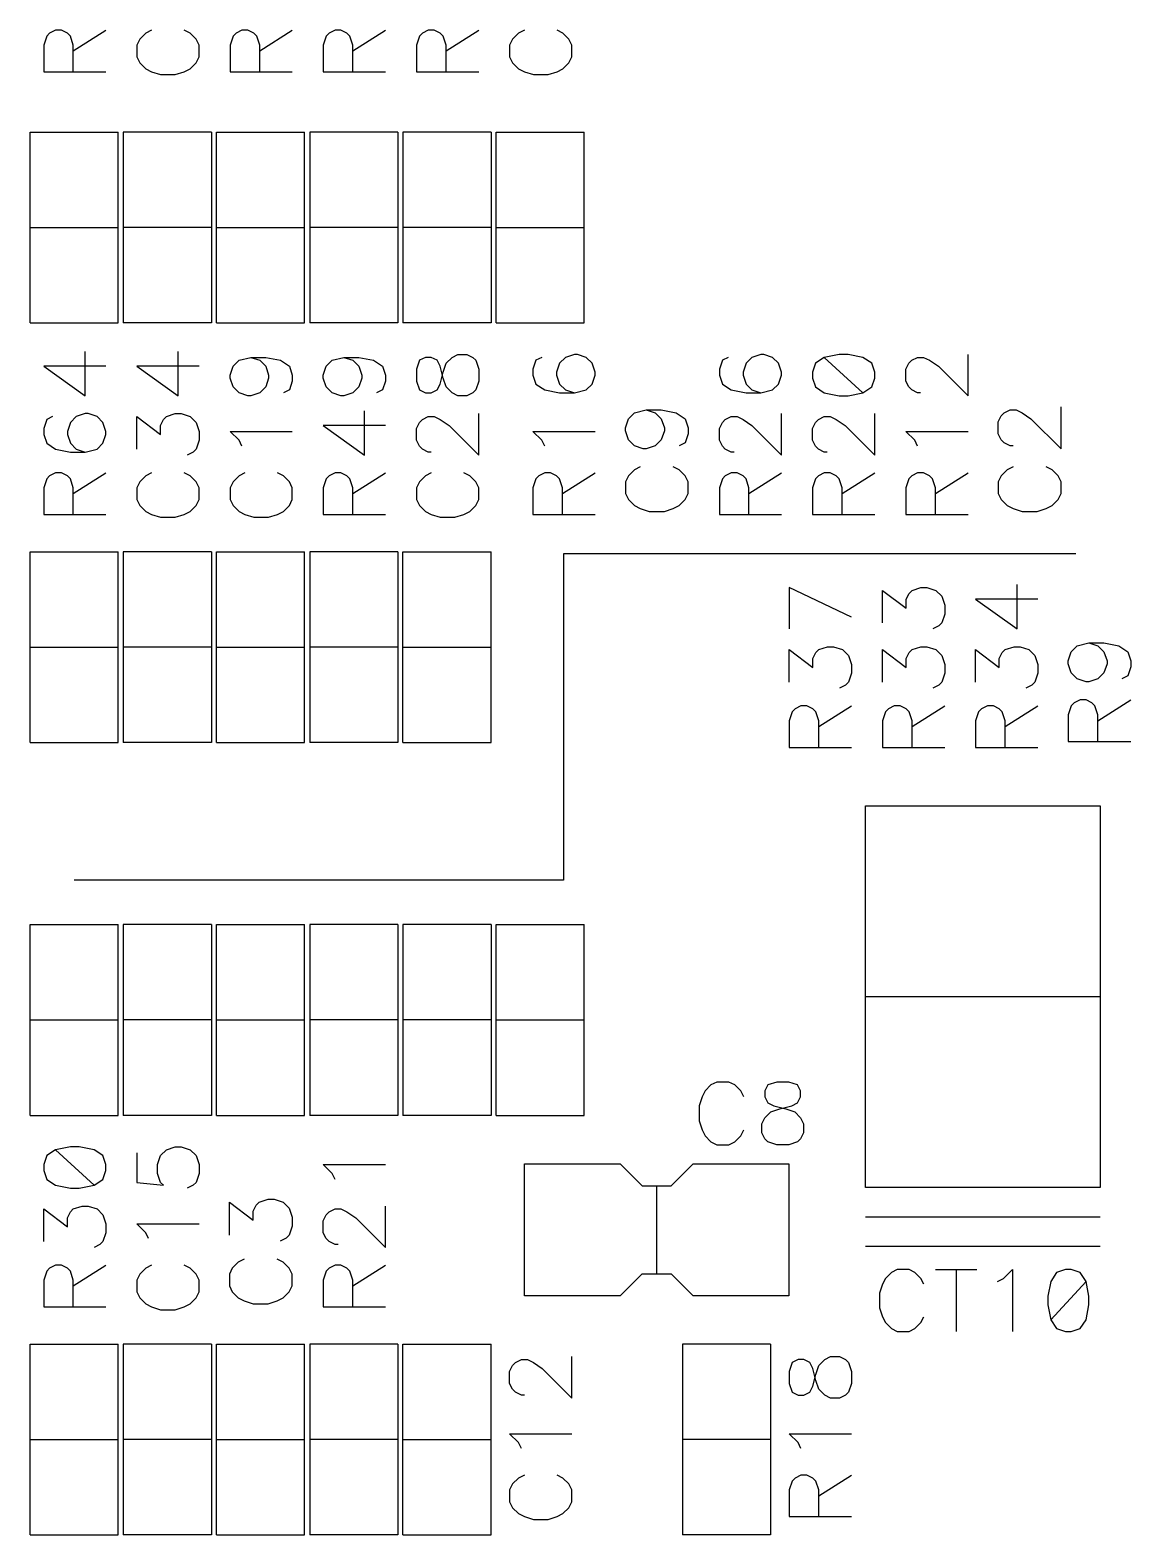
# Model space of a CAD drawing. Extents: x 295 to 953, y 10 to 290.
# Drawn here: x 561.27 to 595.77, y 83.77 to 130.92 of the extents above; entities that cross this region are included whole.
import ezdxf

# ---------------------------------------------------------------- set-up
doc = ezdxf.new("R2010")
doc.units = 0
doc.header["$LTSCALE"] = 5
doc.header["$MEASUREMENT"] = 0
doc.layers.add('DV-PEI-A6_BSK', color=2, linetype='CONTINUOUS')

msp = doc.modelspace()

# ---------------------------------------------------------------- linework, layer by layer
at = {"layer": 'DV-PEI-A6_BSK', "color": 7}
for p, q in [((561.792, 130.736), (561.698, 130.455)), ((561.885, 130.829), (561.792, 130.736)), ((562.066, 130.923), (561.885, 130.829)), ((562.253, 130.923), (562.066, 130.923)), ((562.44, 130.829), (562.253, 130.923)), ((562.534, 130.736), (562.44, 130.829)), ((562.627, 130.455), (562.534, 130.736)), ((562.627, 130.274), (563.649, 130.923)), ((564.713, 130.642), (564.619, 130.455)), ((564.9, 130.829), (564.713, 130.642)), ((565.081, 130.923), (564.9, 130.829)), ((566.29, 130.829), (566.103, 130.923)), ((566.477, 130.642), (566.29, 130.829)), ((566.57, 130.455), (566.477, 130.642)), ((567.634, 130.736), (567.54, 130.455)), ((567.727, 130.829), (567.634, 130.736)), ((567.908, 130.923), (567.727, 130.829)), ((568.095, 130.923), (567.908, 130.923)), ((568.282, 130.829), (568.095, 130.923)), ((568.376, 130.736), (568.282, 130.829)), ((568.469, 130.455), (568.376, 130.736)), ((568.469, 130.274), (569.491, 130.923)), ((570.555, 130.736), (570.461, 130.455)), ((570.648, 130.829), (570.555, 130.736)), ((570.829, 130.923), (570.648, 130.829)), ((571.016, 130.923), (570.829, 130.923)), ((571.203, 130.829), (571.016, 130.923)), ((571.297, 130.736), (571.203, 130.829)), ((571.39, 130.455), (571.297, 130.736)), ((571.39, 130.274), (572.412, 130.923)), ((573.476, 130.736), (573.382, 130.455)), ((573.569, 130.829), (573.476, 130.736)), ((573.75, 130.923), (573.569, 130.829)), ((573.937, 130.923), (573.75, 130.923)), ((574.124, 130.829), (573.937, 130.923)), ((574.218, 130.736), (574.124, 130.829)), ((574.311, 130.455), (574.218, 130.736)), ((574.311, 130.274), (575.333, 130.923)), ((576.397, 130.642), (576.303, 130.455)), ((576.584, 130.829), (576.397, 130.642)), ((576.765, 130.923), (576.584, 130.829)), ((577.974, 130.829), (577.787, 130.923)), ((578.161, 130.642), (577.974, 130.829)), ((578.254, 130.455), (578.161, 130.642)), ((561.698, 130.455), (561.698, 129.62)), ((562.627, 129.62), (562.627, 130.455)), ((564.619, 130.455), (564.619, 130.087)), ((566.57, 130.087), (566.57, 130.455)), ((567.54, 130.455), (567.54, 129.62)), ((568.469, 129.62), (568.469, 130.455)), ((570.461, 130.455), (570.461, 129.62)), ((571.39, 129.62), (571.39, 130.455)), ((573.382, 130.455), (573.382, 129.62)), ((574.311, 129.62), (574.311, 130.455)), ((576.303, 130.455), (576.303, 130.087)), ((578.254, 130.087), (578.254, 130.455)), ((564.619, 130.087), (564.713, 129.9)), ((564.713, 129.9), (564.9, 129.713)), ((564.9, 129.713), (565.081, 129.62)), ((566.103, 129.62), (566.29, 129.713)), ((566.29, 129.713), (566.477, 129.9)), ((566.477, 129.9), (566.57, 130.087)), ((576.303, 130.087), (576.397, 129.9)), ((576.397, 129.9), (576.584, 129.713)), ((576.584, 129.713), (576.765, 129.62)), ((577.787, 129.62), (577.974, 129.713)), ((577.974, 129.713), (578.161, 129.9)), ((578.161, 129.9), (578.254, 130.087)), ((561.698, 129.62), (563.649, 129.62)), ((565.081, 129.62), (565.361, 129.532)), ((565.361, 129.532), (565.823, 129.532)), ((565.823, 129.532), (566.103, 129.62)), ((567.54, 129.62), (569.491, 129.62)), ((570.461, 129.62), (572.412, 129.62)), ((573.382, 129.62), (575.333, 129.62)), ((576.765, 129.62), (577.045, 129.532)), ((577.045, 129.532), (577.507, 129.532)), ((577.507, 129.532), (577.787, 129.62)), ((561.272, 121.745), (561.272, 127.721)), ((561.272, 127.721), (564.035, 127.721)), ((564.035, 121.745), (564.035, 127.721)), ((564.193, 127.721), (564.193, 121.745)), ((566.956, 127.721), (564.193, 127.721)), ((566.956, 127.721), (566.956, 121.745)), ((567.114, 121.745), (567.114, 127.721)), ((567.114, 127.721), (569.877, 127.721)), ((569.877, 121.745), (569.877, 127.721)), ((570.035, 127.721), (570.035, 121.745)), ((572.798, 127.721), (570.035, 127.721)), ((572.798, 127.721), (572.798, 121.745)), ((572.956, 127.721), (572.956, 121.745)), ((575.719, 127.721), (572.956, 127.721)), ((575.719, 127.721), (575.719, 121.745)), ((575.877, 121.745), (575.877, 127.721)), ((575.877, 127.721), (578.64, 127.721)), ((578.64, 121.745), (578.64, 127.721)), ((561.272, 124.736), (564.035, 124.736)), ((566.956, 124.736), (564.193, 124.736)), ((567.114, 124.736), (569.877, 124.736)), ((572.798, 124.736), (570.035, 124.736)), ((575.719, 124.736), (572.956, 124.736)), ((575.877, 124.736), (578.64, 124.736)), ((561.272, 121.745), (564.035, 121.745)), ((566.956, 121.745), (564.193, 121.745)), ((567.114, 121.745), (569.877, 121.745)), ((572.798, 121.745), (570.035, 121.745)), ((575.719, 121.745), (572.956, 121.745)), ((575.877, 121.745), (578.64, 121.745)), ((562.995, 119.461), (562.995, 120.851)), ((565.916, 119.461), (565.916, 120.851)), ((574.498, 120.664), (574.679, 120.758)), ((574.679, 120.758), (574.96, 120.758)), ((574.96, 120.758), (575.146, 120.664)), ((578.33, 120.758), (578.056, 120.664)), ((578.424, 120.758), (578.33, 120.758)), ((578.704, 120.664), (578.424, 120.758)), ((584.172, 120.758), (583.898, 120.664)), ((584.266, 120.758), (584.172, 120.758)), ((584.546, 120.664), (584.266, 120.758)), ((586.632, 120.758), (586.164, 120.664)), ((586.912, 120.758), (586.632, 120.758)), ((587.374, 120.664), (586.912, 120.758)), ((590.669, 119.461), (590.669, 120.758)), ((563.649, 120.39), (561.698, 120.39)), ((561.698, 120.39), (562.995, 119.461)), ((566.57, 120.39), (564.619, 120.39)), ((564.619, 120.39), (565.916, 119.461)), ((567.54, 120.109), (567.634, 120.39)), ((567.634, 120.39), (567.821, 120.576)), ((567.821, 120.576), (568.189, 120.664)), ((568.189, 120.664), (568.469, 120.576)), ((568.189, 120.664), (568.656, 120.664)), ((568.469, 120.576), (568.656, 120.39)), ((568.656, 120.664), (569.118, 120.576)), ((568.656, 120.39), (568.744, 120.109)), ((569.118, 120.576), (569.398, 120.39)), ((569.398, 120.39), (569.491, 120.109)), ((570.461, 120.109), (570.555, 120.39)), ((570.555, 120.39), (570.742, 120.576)), ((570.742, 120.576), (571.11, 120.664)), ((571.11, 120.664), (571.39, 120.576)), ((571.11, 120.664), (571.577, 120.664)), ((571.39, 120.576), (571.577, 120.39)), ((571.577, 120.664), (572.039, 120.576)), ((571.577, 120.39), (571.665, 120.109)), ((572.039, 120.576), (572.319, 120.39)), ((572.319, 120.39), (572.412, 120.109)), ((573.476, 120.576), (573.382, 120.296)), ((573.382, 120.296), (573.382, 119.922)), ((573.663, 120.664), (573.476, 120.576)), ((573.844, 120.664), (573.663, 120.664)), ((574.031, 120.576), (573.844, 120.664)), ((574.124, 120.39), (574.031, 120.576)), ((574.218, 120.016), (574.124, 120.39)), ((574.218, 120.203), (574.311, 120.483)), ((574.311, 120.483), (574.498, 120.664)), ((575.146, 120.664), (575.24, 120.576)), ((575.24, 120.576), (575.333, 120.296)), ((575.333, 120.296), (575.333, 119.922)), ((577.127, 120.576), (577.033, 120.296)), ((577.033, 120.296), (577.033, 120.109)), ((577.314, 120.664), (577.127, 120.576)), ((577.869, 120.483), (577.775, 120.203)), ((578.056, 120.664), (577.869, 120.483)), ((578.891, 120.483), (578.704, 120.664)), ((578.985, 120.203), (578.891, 120.483)), ((582.969, 120.576), (582.875, 120.296)), ((582.875, 120.296), (582.875, 120.109)), ((583.156, 120.664), (582.969, 120.576)), ((583.711, 120.483), (583.617, 120.203)), ((583.898, 120.664), (583.711, 120.483)), ((584.733, 120.483), (584.546, 120.664)), ((584.827, 120.203), (584.733, 120.483)), ((585.89, 120.483), (585.796, 120.203)), ((586.164, 120.664), (585.89, 120.483)), ((586.164, 120.664), (587.374, 119.554)), ((587.654, 120.483), (587.374, 120.664)), ((587.748, 120.203), (587.654, 120.483)), ((588.717, 120.296), (588.811, 120.483)), ((588.717, 119.922), (588.717, 120.296)), ((588.811, 120.483), (588.904, 120.576)), ((588.904, 120.576), (589.085, 120.664)), ((589.085, 120.664), (589.272, 120.664)), ((589.272, 120.664), (589.459, 120.576)), ((589.459, 120.576), (589.74, 120.39)), ((589.74, 120.39), (590.669, 119.461)), ((567.54, 120.016), (567.54, 120.109)), ((567.634, 119.741), (567.54, 120.016)), ((568.744, 120.016), (568.656, 119.741)), ((568.744, 120.109), (568.744, 120.016)), ((569.491, 119.922), (569.398, 119.648)), ((569.491, 120.109), (569.491, 119.922)), ((570.461, 120.016), (570.461, 120.109)), ((570.555, 119.741), (570.461, 120.016)), ((571.665, 120.016), (571.577, 119.741)), ((571.665, 120.109), (571.665, 120.016)), ((572.412, 119.922), (572.319, 119.648)), ((572.412, 120.109), (572.412, 119.922)), ((573.382, 119.922), (573.476, 119.648)), ((574.031, 119.648), (574.124, 119.829)), ((574.124, 119.829), (574.218, 120.203)), ((574.311, 119.741), (574.218, 120.016)), ((575.333, 119.922), (575.24, 119.648)), ((577.033, 120.109), (577.127, 119.829)), ((577.127, 119.829), (577.401, 119.648)), ((577.775, 120.203), (577.775, 120.109)), ((577.775, 120.109), (577.869, 119.829)), ((577.869, 119.829), (578.056, 119.648)), ((578.704, 119.648), (578.891, 119.829)), ((578.891, 119.829), (578.985, 120.109)), ((578.985, 120.109), (578.985, 120.203)), ((582.875, 120.109), (582.969, 119.829)), ((582.969, 119.829), (583.243, 119.648)), ((583.617, 120.203), (583.617, 120.109)), ((583.617, 120.109), (583.711, 119.829)), ((583.711, 119.829), (583.898, 119.648)), ((584.546, 119.648), (584.733, 119.829)), ((584.733, 119.829), (584.827, 120.109)), ((584.827, 120.109), (584.827, 120.203)), ((585.796, 120.203), (585.796, 120.016)), ((585.796, 120.016), (585.89, 119.741)), ((587.654, 119.741), (587.748, 120.016)), ((587.748, 120.016), (587.748, 120.203)), ((588.811, 119.741), (588.717, 119.922)), ((567.821, 119.554), (567.634, 119.741)), ((568.095, 119.461), (567.821, 119.554)), ((568.189, 119.461), (568.095, 119.461)), ((568.469, 119.554), (568.189, 119.461)), ((568.656, 119.741), (568.469, 119.554)), ((569.398, 119.648), (569.211, 119.554)), ((570.742, 119.554), (570.555, 119.741)), ((571.016, 119.461), (570.742, 119.554)), ((571.11, 119.461), (571.016, 119.461)), ((571.39, 119.554), (571.11, 119.461)), ((571.577, 119.741), (571.39, 119.554)), ((572.319, 119.648), (572.132, 119.554)), ((573.476, 119.648), (573.663, 119.554)), ((573.663, 119.554), (573.844, 119.554)), ((573.844, 119.554), (574.031, 119.648)), ((574.498, 119.554), (574.311, 119.741)), ((574.679, 119.461), (574.498, 119.554)), ((574.96, 119.461), (574.679, 119.461)), ((575.146, 119.554), (574.96, 119.461)), ((575.24, 119.648), (575.146, 119.554)), ((577.401, 119.648), (577.869, 119.554)), ((577.869, 119.554), (578.33, 119.554)), ((578.056, 119.648), (578.33, 119.554)), ((578.33, 119.554), (578.704, 119.648)), ((583.243, 119.648), (583.711, 119.554)), ((583.711, 119.554), (584.172, 119.554)), ((583.898, 119.648), (584.172, 119.554)), ((584.172, 119.554), (584.546, 119.648)), ((585.89, 119.741), (586.164, 119.554)), ((586.164, 119.554), (586.632, 119.461)), ((586.632, 119.461), (586.912, 119.461)), ((586.912, 119.461), (587.374, 119.554)), ((587.374, 119.554), (587.654, 119.741)), ((588.904, 119.648), (588.811, 119.741)), ((589.085, 119.554), (588.904, 119.648)), ((589.179, 119.554), (589.085, 119.554)), ((562.995, 118.906), (562.721, 118.812)), ((563.089, 118.906), (562.995, 118.906)), ((563.369, 118.812), (563.089, 118.906)), ((565.548, 118.812), (565.823, 118.906)), ((565.823, 118.906), (566.01, 118.906)), ((566.01, 118.906), (566.29, 118.812)), ((571.758, 117.603), (571.758, 118.993)), ((575.333, 117.603), (575.333, 118.906)), ((580.025, 118.742), (580.211, 118.929)), ((580.211, 118.929), (580.585, 119.023)), ((580.585, 119.023), (580.866, 118.929)), ((580.585, 119.023), (581.053, 119.023)), ((580.866, 118.929), (581.053, 118.742)), ((581.053, 119.023), (581.526, 118.929)), ((581.526, 118.929), (581.806, 118.742)), ((584.827, 117.603), (584.827, 118.906)), ((587.748, 117.603), (587.748, 118.906)), ((591.615, 118.649), (591.709, 118.836)), ((591.709, 118.836), (591.802, 118.929)), ((591.802, 118.929), (591.989, 119.023)), ((591.989, 119.023), (592.176, 119.023)), ((592.176, 119.023), (592.363, 118.929)), ((592.363, 118.929), (592.643, 118.742)), ((593.584, 117.807), (593.584, 119.116)), ((561.792, 118.719), (561.698, 118.438)), ((561.698, 118.438), (561.698, 118.251)), ((561.979, 118.812), (561.792, 118.719)), ((562.534, 118.625), (562.44, 118.345)), ((562.721, 118.812), (562.534, 118.625)), ((563.556, 118.625), (563.369, 118.812)), ((563.649, 118.345), (563.556, 118.625)), ((564.619, 117.79), (564.619, 118.812)), ((564.619, 118.812), (565.361, 118.251)), ((565.361, 118.532), (565.455, 118.719)), ((565.361, 118.251), (565.361, 118.532)), ((565.455, 118.719), (565.548, 118.812)), ((566.29, 118.812), (566.477, 118.625)), ((566.477, 118.625), (566.57, 118.345)), ((572.412, 118.532), (570.461, 118.532)), ((570.461, 118.532), (571.758, 117.603)), ((573.382, 118.438), (573.476, 118.625)), ((573.382, 118.07), (573.382, 118.438)), ((573.476, 118.625), (573.569, 118.719)), ((573.569, 118.719), (573.75, 118.812)), ((573.75, 118.812), (573.937, 118.812)), ((573.937, 118.812), (574.124, 118.719)), ((574.124, 118.719), (574.405, 118.532)), ((574.405, 118.532), (575.333, 117.603)), ((579.931, 118.462), (580.025, 118.742)), ((579.931, 118.368), (579.931, 118.462)), ((580.025, 118.088), (579.931, 118.368)), ((581.053, 118.742), (581.152, 118.462)), ((581.152, 118.368), (581.053, 118.088)), ((581.152, 118.462), (581.152, 118.368)), ((581.806, 118.742), (581.9, 118.462)), ((581.9, 118.462), (581.9, 118.275)), ((582.875, 118.438), (582.969, 118.625)), ((582.875, 118.07), (582.875, 118.438)), ((582.969, 118.625), (583.062, 118.719)), ((583.062, 118.719), (583.243, 118.812)), ((583.243, 118.812), (583.43, 118.812)), ((583.43, 118.812), (583.617, 118.719)), ((583.617, 118.719), (583.898, 118.532)), ((583.898, 118.532), (584.827, 117.603)), ((585.796, 118.438), (585.89, 118.625)), ((585.796, 118.07), (585.796, 118.438)), ((585.89, 118.625), (585.983, 118.719)), ((585.983, 118.719), (586.164, 118.812)), ((586.164, 118.812), (586.351, 118.812)), ((586.351, 118.812), (586.538, 118.719)), ((586.538, 118.719), (586.819, 118.532)), ((586.819, 118.532), (587.748, 117.603)), ((591.615, 118.275), (591.615, 118.649)), ((592.643, 118.742), (593.584, 117.807)), ((561.698, 118.251), (561.792, 117.977)), ((561.792, 117.977), (562.066, 117.79)), ((562.44, 118.345), (562.44, 118.251)), ((562.44, 118.251), (562.534, 117.977)), ((562.534, 117.977), (562.721, 117.79)), ((563.369, 117.79), (563.556, 117.977)), ((563.556, 117.977), (563.649, 118.251)), ((563.649, 118.251), (563.649, 118.345)), ((566.57, 118.07), (566.477, 117.79)), ((566.57, 118.345), (566.57, 118.07)), ((567.821, 118.07), (567.54, 118.345)), ((567.54, 118.345), (569.491, 118.345)), ((567.908, 117.883), (567.821, 118.07)), ((573.476, 117.883), (573.382, 118.07)), ((573.569, 117.79), (573.476, 117.883)), ((577.314, 118.07), (577.033, 118.345)), ((577.033, 118.345), (578.985, 118.345)), ((577.401, 117.883), (577.314, 118.07)), ((580.211, 117.901), (580.025, 118.088)), ((580.492, 117.807), (580.211, 117.901)), ((580.866, 117.901), (580.585, 117.807)), ((581.053, 118.088), (580.866, 117.901)), ((581.806, 117.994), (581.619, 117.901)), ((581.9, 118.275), (581.806, 117.994)), ((582.969, 117.883), (582.875, 118.07)), ((583.062, 117.79), (582.969, 117.883)), ((585.89, 117.883), (585.796, 118.07)), ((585.983, 117.79), (585.89, 117.883)), ((588.998, 118.07), (588.717, 118.345)), ((588.717, 118.345), (590.669, 118.345)), ((589.085, 117.883), (588.998, 118.07)), ((591.709, 118.088), (591.615, 118.275)), ((591.802, 117.994), (591.709, 118.088)), ((591.989, 117.901), (591.802, 117.994)), ((592.082, 117.901), (591.989, 117.901)), ((562.066, 117.79), (562.534, 117.696)), ((562.534, 117.696), (562.995, 117.696)), ((562.721, 117.79), (562.995, 117.696)), ((562.995, 117.696), (563.369, 117.79)), ((566.383, 117.696), (566.197, 117.603)), ((566.477, 117.79), (566.383, 117.696)), ((573.75, 117.696), (573.569, 117.79)), ((573.844, 117.696), (573.75, 117.696)), ((580.585, 117.807), (580.492, 117.807)), ((583.243, 117.696), (583.062, 117.79)), ((583.337, 117.696), (583.243, 117.696)), ((586.164, 117.696), (585.983, 117.79)), ((586.258, 117.696), (586.164, 117.696)), ((561.885, 116.954), (561.792, 116.861)), ((562.066, 117.048), (561.885, 116.954)), ((562.253, 117.048), (562.066, 117.048)), ((562.44, 116.954), (562.253, 117.048)), ((562.534, 116.861), (562.44, 116.954)), ((562.627, 116.399), (563.649, 117.048)), ((564.9, 116.954), (564.713, 116.768)), ((565.081, 117.048), (564.9, 116.954)), ((566.29, 116.954), (566.103, 117.048)), ((566.477, 116.768), (566.29, 116.954)), ((567.821, 116.954), (567.634, 116.768)), ((568.002, 117.048), (567.821, 116.954)), ((569.211, 116.954), (569.024, 117.048)), ((569.398, 116.768), (569.211, 116.954)), ((570.648, 116.954), (570.555, 116.861)), ((570.829, 117.048), (570.648, 116.954)), ((571.016, 117.048), (570.829, 117.048)), ((571.203, 116.954), (571.016, 117.048)), ((571.297, 116.861), (571.203, 116.954)), ((571.39, 116.399), (572.412, 117.048)), ((573.663, 116.954), (573.476, 116.768)), ((573.844, 117.048), (573.663, 116.954)), ((575.053, 116.954), (574.866, 117.048)), ((575.24, 116.768), (575.053, 116.954)), ((577.22, 116.954), (577.127, 116.861)), ((577.401, 117.048), (577.22, 116.954)), ((577.588, 117.048), (577.401, 117.048)), ((577.775, 116.954), (577.588, 117.048)), ((577.869, 116.861), (577.775, 116.954)), ((577.962, 116.399), (578.985, 117.048)), ((580.025, 116.96), (579.931, 116.773)), ((580.211, 117.147), (580.025, 116.96)), ((580.398, 117.241), (580.211, 117.147)), ((581.619, 117.147), (581.432, 117.241)), ((581.806, 116.96), (581.619, 117.147)), ((581.9, 116.773), (581.806, 116.96)), ((583.062, 116.954), (582.969, 116.861)), ((583.243, 117.048), (583.062, 116.954)), ((583.43, 117.048), (583.243, 117.048)), ((583.617, 116.954), (583.43, 117.048)), ((583.711, 116.861), (583.617, 116.954)), ((583.804, 116.399), (584.827, 117.048)), ((585.983, 116.954), (585.89, 116.861)), ((586.164, 117.048), (585.983, 116.954)), ((586.351, 117.048), (586.164, 117.048)), ((586.538, 116.954), (586.351, 117.048)), ((586.632, 116.861), (586.538, 116.954)), ((586.725, 116.399), (587.748, 117.048)), ((588.904, 116.954), (588.811, 116.861)), ((589.085, 117.048), (588.904, 116.954)), ((589.272, 117.048), (589.085, 117.048)), ((589.459, 116.954), (589.272, 117.048)), ((589.553, 116.861), (589.459, 116.954)), ((589.646, 116.399), (590.669, 117.048)), ((591.709, 116.96), (591.615, 116.773)), ((591.895, 117.147), (591.709, 116.96)), ((592.082, 117.241), (591.895, 117.147)), ((593.303, 117.147), (593.116, 117.241)), ((593.49, 116.96), (593.303, 117.147)), ((593.584, 116.773), (593.49, 116.96)), ((561.792, 116.861), (561.698, 116.581)), ((561.698, 116.581), (561.698, 115.745)), ((562.627, 116.581), (562.534, 116.861)), ((562.627, 115.745), (562.627, 116.581)), ((564.713, 116.768), (564.619, 116.581)), ((564.619, 116.581), (564.619, 116.213)), ((566.57, 116.581), (566.477, 116.768)), ((566.57, 116.213), (566.57, 116.581)), ((567.634, 116.768), (567.54, 116.581)), ((567.54, 116.581), (567.54, 116.213)), ((569.491, 116.581), (569.398, 116.768)), ((569.491, 116.213), (569.491, 116.581)), ((570.555, 116.861), (570.461, 116.581)), ((570.461, 116.581), (570.461, 115.745)), ((571.39, 116.581), (571.297, 116.861)), ((571.39, 115.745), (571.39, 116.581)), ((573.476, 116.768), (573.382, 116.581)), ((573.382, 116.581), (573.382, 116.213)), ((575.333, 116.581), (575.24, 116.768)), ((575.333, 116.213), (575.333, 116.581)), ((577.127, 116.861), (577.033, 116.581)), ((577.033, 116.581), (577.033, 115.745)), ((577.962, 116.581), (577.869, 116.861)), ((577.962, 115.745), (577.962, 116.581)), ((579.931, 116.773), (579.931, 116.399)), ((581.9, 116.399), (581.9, 116.773)), ((582.969, 116.861), (582.875, 116.581)), ((582.875, 116.581), (582.875, 115.745)), ((583.804, 116.581), (583.711, 116.861)), ((583.804, 115.745), (583.804, 116.581)), ((585.89, 116.861), (585.796, 116.581)), ((585.796, 116.581), (585.796, 115.745)), ((586.725, 116.581), (586.632, 116.861)), ((586.725, 115.745), (586.725, 116.581)), ((588.811, 116.861), (588.717, 116.581)), ((588.717, 116.581), (588.717, 115.745)), ((589.646, 116.581), (589.553, 116.861)), ((589.646, 115.745), (589.646, 116.581)), ((591.615, 116.773), (591.615, 116.399)), ((593.584, 116.399), (593.584, 116.773)), ((564.619, 116.213), (564.713, 116.026)), ((564.713, 116.026), (564.9, 115.839)), ((566.29, 115.839), (566.477, 116.026)), ((566.477, 116.026), (566.57, 116.213)), ((567.54, 116.213), (567.634, 116.026)), ((567.634, 116.026), (567.821, 115.839)), ((569.211, 115.839), (569.398, 116.026)), ((569.398, 116.026), (569.491, 116.213)), ((573.382, 116.213), (573.476, 116.026)), ((573.476, 116.026), (573.663, 115.839)), ((575.053, 115.839), (575.24, 116.026)), ((575.24, 116.026), (575.333, 116.213)), ((579.931, 116.399), (580.025, 116.213)), ((580.025, 116.213), (580.211, 116.026)), ((580.211, 116.026), (580.398, 115.932)), ((581.432, 115.932), (581.619, 116.026)), ((581.619, 116.026), (581.806, 116.213)), ((581.806, 116.213), (581.9, 116.399)), ((591.615, 116.399), (591.709, 116.213)), ((591.709, 116.213), (591.895, 116.026)), ((591.895, 116.026), (592.082, 115.932)), ((593.116, 115.932), (593.303, 116.026)), ((593.303, 116.026), (593.49, 116.213)), ((593.49, 116.213), (593.584, 116.399)), ((561.698, 115.745), (563.649, 115.745)), ((564.9, 115.839), (565.081, 115.745)), ((565.081, 115.745), (565.361, 115.658)), ((565.361, 115.658), (565.823, 115.658)), ((565.823, 115.658), (566.103, 115.745)), ((566.103, 115.745), (566.29, 115.839)), ((567.821, 115.839), (568.002, 115.745)), ((568.002, 115.745), (568.282, 115.658)), ((568.282, 115.658), (568.744, 115.658)), ((568.744, 115.658), (569.024, 115.745)), ((569.024, 115.745), (569.211, 115.839)), ((570.461, 115.745), (572.412, 115.745)), ((573.663, 115.839), (573.844, 115.745)), ((573.844, 115.745), (574.124, 115.658)), ((574.124, 115.658), (574.586, 115.658)), ((574.586, 115.658), (574.866, 115.745)), ((574.866, 115.745), (575.053, 115.839)), ((577.033, 115.745), (578.985, 115.745)), ((580.398, 115.932), (580.679, 115.839)), ((580.679, 115.839), (581.152, 115.839)), ((581.152, 115.839), (581.432, 115.932)), ((582.875, 115.745), (584.827, 115.745)), ((585.796, 115.745), (587.748, 115.745)), ((588.717, 115.745), (590.669, 115.745)), ((592.082, 115.932), (592.363, 115.839)), ((592.363, 115.839), (592.836, 115.839)), ((592.836, 115.839), (593.116, 115.932)), ((561.272, 108.6), (561.272, 114.577)), ((561.272, 114.577), (564.035, 114.577)), ((564.035, 108.6), (564.035, 114.577)), ((564.193, 114.577), (564.193, 108.6)), ((566.956, 114.577), (564.193, 114.577)), ((566.956, 114.577), (566.956, 108.6)), ((567.114, 108.6), (567.114, 114.577)), ((567.114, 114.577), (569.877, 114.577)), ((569.877, 108.6), (569.877, 114.577)), ((570.035, 114.577), (570.035, 108.6)), ((572.798, 114.577), (570.035, 114.577)), ((572.798, 114.577), (572.798, 108.6)), ((572.956, 108.6), (572.956, 114.577)), ((572.956, 114.577), (575.719, 114.577)), ((575.719, 108.6), (575.719, 114.577)), ((594.051, 114.512), (577.986, 114.512)), ((577.986, 114.512), (577.986, 104.289)), ((587.017, 112.526), (585.066, 113.455)), ((585.066, 113.455), (585.066, 112.158)), ((587.987, 112.345), (587.987, 113.362)), ((587.987, 113.362), (588.729, 112.807)), ((588.729, 113.087), (588.823, 113.274)), ((588.823, 113.274), (588.916, 113.362)), ((588.916, 113.362), (589.191, 113.455)), ((589.191, 113.455), (589.378, 113.455)), ((589.378, 113.455), (589.658, 113.362)), ((589.658, 113.362), (589.845, 113.181)), ((589.845, 113.181), (589.938, 112.9)), ((592.205, 112.158), (592.205, 113.549)), ((588.729, 112.807), (588.729, 113.087)), ((589.938, 112.9), (589.938, 112.62)), ((592.859, 113.087), (590.908, 113.087)), ((590.908, 113.087), (592.205, 112.158)), ((589.751, 112.252), (589.565, 112.158)), ((589.845, 112.345), (589.751, 112.252)), ((589.938, 112.62), (589.845, 112.345)), ((561.272, 111.591), (564.035, 111.591)), ((566.956, 111.591), (564.193, 111.591)), ((567.114, 111.591), (569.877, 111.591)), ((572.798, 111.591), (570.035, 111.591)), ((572.956, 111.591), (575.719, 111.591)), ((585.066, 110.487), (585.066, 111.51)), ((585.066, 111.51), (585.808, 110.949)), ((585.808, 111.229), (585.902, 111.416)), ((585.902, 111.416), (585.995, 111.51)), ((585.995, 111.51), (586.27, 111.603)), ((586.27, 111.603), (586.457, 111.603)), ((586.457, 111.603), (586.737, 111.51)), ((586.737, 111.51), (586.924, 111.323)), ((586.924, 111.323), (587.017, 111.042)), ((587.987, 110.487), (587.987, 111.51)), ((587.987, 111.51), (588.729, 110.949)), ((588.729, 111.229), (588.823, 111.416)), ((588.823, 111.416), (588.916, 111.51)), ((588.916, 111.51), (589.191, 111.603)), ((589.191, 111.603), (589.378, 111.603)), ((589.378, 111.603), (589.658, 111.51)), ((589.658, 111.51), (589.845, 111.323)), ((589.845, 111.323), (589.938, 111.042)), ((590.908, 110.487), (590.908, 111.51)), ((590.908, 111.51), (591.65, 110.949)), ((591.65, 111.229), (591.744, 111.416)), ((591.744, 111.416), (591.837, 111.51)), ((591.837, 111.51), (592.112, 111.603)), ((592.112, 111.603), (592.299, 111.603)), ((592.299, 111.603), (592.579, 111.51)), ((592.579, 111.51), (592.766, 111.323)), ((592.766, 111.323), (592.859, 111.042)), ((593.806, 111.159), (593.899, 111.44)), ((593.899, 111.44), (594.086, 111.627)), ((594.086, 111.627), (594.46, 111.72)), ((594.46, 111.72), (594.741, 111.627)), ((594.46, 111.72), (594.927, 111.72)), ((594.741, 111.627), (594.927, 111.44)), ((594.927, 111.72), (595.401, 111.627)), ((594.927, 111.44), (595.027, 111.159)), ((595.401, 111.627), (595.681, 111.44)), ((595.681, 111.44), (595.775, 111.159)), ((585.808, 110.949), (585.808, 111.229)), ((587.017, 111.042), (587.017, 110.768)), ((588.729, 110.949), (588.729, 111.229)), ((589.938, 111.042), (589.938, 110.768)), ((591.65, 110.949), (591.65, 111.229)), ((592.859, 111.042), (592.859, 110.768)), ((593.806, 111.066), (593.806, 111.159)), ((593.899, 110.785), (593.806, 111.066)), ((595.027, 111.066), (594.927, 110.785)), ((595.027, 111.159), (595.027, 111.066)), ((595.775, 110.972), (595.681, 110.692)), ((595.775, 111.159), (595.775, 110.972)), ((586.83, 110.394), (586.644, 110.3)), ((586.924, 110.487), (586.83, 110.394)), ((587.017, 110.768), (586.924, 110.487)), ((589.751, 110.394), (589.565, 110.3)), ((589.845, 110.487), (589.751, 110.394)), ((589.938, 110.768), (589.845, 110.487)), ((592.672, 110.394), (592.486, 110.3)), ((592.766, 110.487), (592.672, 110.394)), ((592.859, 110.768), (592.766, 110.487)), ((594.086, 110.598), (593.899, 110.785)), ((594.367, 110.505), (594.086, 110.598)), ((594.46, 110.505), (594.367, 110.505)), ((594.741, 110.598), (594.46, 110.505)), ((594.927, 110.785), (594.741, 110.598)), ((595.681, 110.692), (595.494, 110.598)), ((594.18, 109.938), (593.993, 109.845)), ((594.367, 109.938), (594.18, 109.938)), ((594.554, 109.845), (594.367, 109.938)), ((594.741, 109.284), (595.775, 109.938)), ((585.16, 109.558), (585.066, 109.278)), ((585.253, 109.652), (585.16, 109.558)), ((585.434, 109.745), (585.253, 109.652)), ((585.621, 109.745), (585.434, 109.745)), ((585.808, 109.652), (585.621, 109.745)), ((585.902, 109.558), (585.808, 109.652)), ((585.995, 109.278), (585.902, 109.558)), ((585.995, 109.097), (587.017, 109.745)), ((588.081, 109.558), (587.987, 109.278)), ((588.174, 109.652), (588.081, 109.558)), ((588.355, 109.745), (588.174, 109.652)), ((588.542, 109.745), (588.355, 109.745)), ((588.729, 109.652), (588.542, 109.745)), ((588.823, 109.558), (588.729, 109.652)), ((588.916, 109.278), (588.823, 109.558)), ((588.916, 109.097), (589.938, 109.745)), ((591.002, 109.558), (590.908, 109.278)), ((591.095, 109.652), (591.002, 109.558)), ((591.276, 109.745), (591.095, 109.652)), ((591.463, 109.745), (591.276, 109.745)), ((591.65, 109.652), (591.463, 109.745)), ((591.744, 109.558), (591.65, 109.652)), ((591.837, 109.278), (591.744, 109.558)), ((591.837, 109.097), (592.859, 109.745)), ((593.899, 109.751), (593.806, 109.471)), ((593.806, 109.471), (593.806, 108.63)), ((593.993, 109.845), (593.899, 109.751)), ((594.647, 109.751), (594.554, 109.845)), ((594.741, 109.471), (594.647, 109.751)), ((594.741, 108.63), (594.741, 109.471)), ((585.066, 109.278), (585.066, 108.443)), ((585.995, 108.443), (585.995, 109.278)), ((587.987, 109.278), (587.987, 108.443)), ((588.916, 108.443), (588.916, 109.278)), ((590.908, 109.278), (590.908, 108.443)), ((591.837, 108.443), (591.837, 109.278)), ((561.272, 108.6), (564.035, 108.6)), ((566.956, 108.6), (564.193, 108.6)), ((567.114, 108.6), (569.877, 108.6)), ((572.798, 108.6), (570.035, 108.6)), ((572.956, 108.6), (575.719, 108.6)), ((593.806, 108.63), (595.775, 108.63)), ((585.066, 108.443), (587.017, 108.443)), ((587.987, 108.443), (589.938, 108.443)), ((590.908, 108.443), (592.859, 108.443)), ((587.456, 94.656), (587.456, 106.614)), ((587.456, 106.614), (594.811, 106.614)), ((594.811, 106.614), (594.811, 94.656)), ((577.986, 104.289), (562.65, 104.289)), ((561.272, 96.916), (561.272, 102.893)), ((561.272, 102.893), (564.035, 102.893)), ((564.035, 96.916), (564.035, 102.893)), ((564.193, 102.893), (564.193, 96.916)), ((566.956, 102.893), (564.193, 102.893)), ((566.956, 102.893), (566.956, 96.916)), ((567.114, 96.916), (567.114, 102.893)), ((567.114, 102.893), (569.877, 102.893)), ((569.877, 96.916), (569.877, 102.893)), ((570.035, 102.893), (570.035, 96.916)), ((572.798, 102.893), (570.035, 102.893)), ((572.798, 102.893), (572.798, 96.916)), ((572.956, 102.893), (572.956, 96.916)), ((575.719, 102.893), (572.956, 102.893)), ((575.719, 102.893), (575.719, 96.916)), ((575.877, 96.916), (575.877, 102.893)), ((575.877, 102.893), (578.64, 102.893)), ((578.64, 96.916), (578.64, 102.893)), ((587.456, 100.638), (594.811, 100.638)), ((561.272, 99.907), (564.035, 99.907)), ((566.956, 99.907), (564.193, 99.907)), ((567.114, 99.907), (569.877, 99.907)), ((572.798, 99.907), (570.035, 99.907)), ((575.719, 99.907), (572.956, 99.907)), ((575.877, 99.907), (578.64, 99.907)), ((582.426, 97.682), (582.332, 97.495)), ((582.613, 97.869), (582.426, 97.682)), ((582.799, 97.962), (582.613, 97.869)), ((583.173, 97.962), (582.799, 97.962)), ((583.36, 97.869), (583.173, 97.962)), ((583.547, 97.682), (583.36, 97.869)), ((583.641, 97.495), (583.547, 97.682)), ((584.394, 97.869), (584.301, 97.682)), ((584.301, 97.682), (584.301, 97.495)), ((584.675, 97.962), (584.394, 97.869)), ((585.049, 97.962), (584.675, 97.962)), ((585.329, 97.869), (585.049, 97.962)), ((585.423, 97.682), (585.329, 97.869)), ((585.423, 97.495), (585.423, 97.682)), ((582.332, 97.495), (582.239, 97.214)), ((582.239, 97.214), (582.239, 96.741)), ((584.301, 97.495), (584.394, 97.308)), ((584.394, 97.308), (584.581, 97.214)), ((584.581, 97.214), (584.955, 97.121)), ((584.768, 97.121), (585.142, 97.214)), ((585.142, 97.214), (585.329, 97.308)), ((585.329, 97.308), (585.423, 97.495)), ((561.272, 96.916), (564.035, 96.916)), ((566.956, 96.916), (564.193, 96.916)), ((567.114, 96.916), (569.877, 96.916)), ((572.798, 96.916), (570.035, 96.916)), ((575.719, 96.916), (572.956, 96.916)), ((575.877, 96.916), (578.64, 96.916)), ((582.239, 96.741), (582.332, 96.461)), ((584.207, 96.648), (584.301, 96.84)), ((584.301, 96.84), (584.488, 97.027)), ((584.488, 97.027), (584.768, 97.121)), ((584.955, 97.121), (585.236, 97.027)), ((585.236, 97.027), (585.423, 96.84)), ((585.423, 96.84), (585.516, 96.648)), ((582.332, 96.461), (582.426, 96.274)), ((582.426, 96.274), (582.613, 96.087)), ((583.36, 96.087), (583.547, 96.274)), ((583.547, 96.274), (583.641, 96.461)), ((584.207, 96.367), (584.207, 96.648)), ((584.301, 96.18), (584.207, 96.367)), ((585.516, 96.367), (585.423, 96.18)), ((585.516, 96.648), (585.516, 96.367)), ((562.066, 95.836), (561.792, 95.655)), ((562.534, 95.929), (562.066, 95.836)), ((562.066, 95.836), (563.276, 94.726)), ((562.814, 95.929), (562.534, 95.929)), ((563.276, 95.836), (562.814, 95.929)), ((563.556, 95.655), (563.276, 95.836)), ((564.619, 95.748), (564.619, 94.819)), ((565.361, 95.655), (565.548, 95.836)), ((565.548, 95.836), (565.823, 95.929)), ((565.823, 95.929), (566.01, 95.929)), ((566.01, 95.929), (566.29, 95.836)), ((566.29, 95.836), (566.477, 95.655)), ((582.613, 96.087), (582.799, 95.993)), ((582.799, 95.993), (583.173, 95.993)), ((583.173, 95.993), (583.36, 96.087)), ((584.394, 96.087), (584.301, 96.18)), ((584.675, 95.993), (584.394, 96.087)), ((585.049, 95.993), (584.675, 95.993)), ((585.329, 96.087), (585.049, 95.993)), ((585.423, 96.18), (585.329, 96.087)), ((561.792, 95.655), (561.698, 95.374)), ((561.698, 95.374), (561.698, 95.187)), ((563.649, 95.374), (563.556, 95.655)), ((563.649, 95.187), (563.649, 95.374)), ((565.268, 95.374), (565.361, 95.655)), ((565.268, 95.094), (565.268, 95.374)), ((566.477, 95.655), (566.57, 95.374)), ((566.57, 95.374), (566.57, 95.094)), ((570.742, 95.094), (570.461, 95.374)), ((570.461, 95.374), (572.412, 95.374)), ((576.771, 91.261), (576.771, 95.403)), ((576.771, 95.403), (579.762, 95.403)), ((579.762, 95.403), (580.451, 94.714)), ((581.368, 94.714), (582.058, 95.403)), ((582.058, 95.403), (585.049, 95.403)), ((585.049, 95.403), (585.049, 91.261)), ((561.698, 95.187), (561.792, 94.913)), ((561.792, 94.913), (562.066, 94.726)), ((563.276, 94.726), (563.556, 94.913)), ((563.556, 94.913), (563.649, 95.187)), ((564.619, 94.819), (565.455, 94.726)), ((565.361, 94.819), (565.268, 95.094)), ((565.455, 94.726), (565.361, 94.819)), ((566.477, 94.819), (566.383, 94.726)), ((566.57, 95.094), (566.477, 94.819)), ((570.829, 94.913), (570.742, 95.094)), ((562.066, 94.726), (562.534, 94.632)), ((562.534, 94.632), (562.814, 94.632)), ((562.814, 94.632), (563.276, 94.726)), ((566.383, 94.726), (566.197, 94.632)), ((580.451, 94.714), (581.368, 94.714)), ((580.907, 94.714), (580.907, 91.951)), ((594.811, 94.656), (587.456, 94.656)), ((561.698, 92.961), (561.698, 93.984)), ((561.698, 93.984), (562.44, 93.423)), ((562.44, 93.703), (562.534, 93.89)), ((562.534, 93.89), (562.627, 93.984)), ((562.627, 93.984), (562.902, 94.077)), ((562.902, 94.077), (563.089, 94.077)), ((563.089, 94.077), (563.369, 93.984)), ((563.369, 93.984), (563.556, 93.797)), ((567.517, 93.166), (567.517, 94.194)), ((567.517, 94.194), (568.265, 93.633)), ((568.265, 93.914), (568.358, 94.101)), ((568.265, 93.633), (568.265, 93.914)), ((568.358, 94.101), (568.452, 94.194)), ((568.452, 94.194), (568.738, 94.287)), ((568.738, 94.287), (568.925, 94.287)), ((568.925, 94.287), (569.205, 94.194)), ((569.205, 94.194), (569.392, 94.007)), ((569.392, 94.007), (569.486, 93.727)), ((570.555, 93.797), (570.648, 93.89)), ((570.648, 93.89), (570.829, 93.984)), ((570.829, 93.984), (571.016, 93.984)), ((571.016, 93.984), (571.203, 93.89)), ((571.203, 93.89), (571.484, 93.703)), ((572.412, 92.774), (572.412, 94.077)), ((562.44, 93.423), (562.44, 93.703)), ((563.556, 93.797), (563.649, 93.516)), ((563.649, 93.516), (563.649, 93.242)), ((564.9, 93.242), (564.619, 93.516)), ((564.619, 93.516), (566.57, 93.516)), ((569.486, 93.446), (569.392, 93.166)), ((569.486, 93.727), (569.486, 93.446)), ((570.461, 93.61), (570.555, 93.797)), ((570.461, 93.242), (570.461, 93.61)), ((571.484, 93.703), (572.412, 92.774)), ((587.456, 93.733), (594.811, 93.733)), ((563.556, 92.961), (563.462, 92.868)), ((563.649, 93.242), (563.556, 92.961)), ((564.987, 93.055), (564.9, 93.242)), ((569.299, 93.072), (569.112, 92.979)), ((569.392, 93.166), (569.299, 93.072)), ((570.555, 93.055), (570.461, 93.242)), ((570.648, 92.961), (570.555, 93.055)), ((570.829, 92.868), (570.648, 92.961)), ((563.462, 92.868), (563.276, 92.774)), ((570.923, 92.868), (570.829, 92.868)), ((587.456, 92.815), (594.811, 92.815)), ((561.792, 92.032), (561.698, 91.752)), ((561.885, 92.126), (561.792, 92.032)), ((562.066, 92.219), (561.885, 92.126)), ((562.253, 92.219), (562.066, 92.219)), ((562.44, 92.126), (562.253, 92.219)), ((562.534, 92.032), (562.44, 92.126)), ((562.627, 91.752), (562.534, 92.032)), ((562.627, 91.571), (563.649, 92.219)), ((564.9, 92.126), (564.713, 91.939)), ((565.081, 92.219), (564.9, 92.126)), ((566.29, 92.126), (566.103, 92.219)), ((566.477, 91.939), (566.29, 92.126)), ((567.61, 92.132), (567.517, 91.945)), ((567.517, 91.945), (567.517, 91.571)), ((567.797, 92.319), (567.61, 92.132)), ((567.984, 92.412), (567.797, 92.319)), ((569.205, 92.319), (569.018, 92.412)), ((569.392, 92.132), (569.205, 92.319)), ((569.486, 91.945), (569.392, 92.132)), ((569.486, 91.571), (569.486, 91.945)), ((570.555, 92.032), (570.461, 91.752)), ((570.648, 92.126), (570.555, 92.032)), ((570.829, 92.219), (570.648, 92.126)), ((571.016, 92.219), (570.829, 92.219)), ((571.203, 92.126), (571.016, 92.219)), ((571.297, 92.032), (571.203, 92.126)), ((571.39, 91.752), (571.297, 92.032)), ((571.39, 91.571), (572.412, 92.219)), ((580.451, 91.951), (579.762, 91.261)), ((580.451, 91.951), (581.368, 91.951)), ((582.058, 91.261), (581.368, 91.951)), ((588.268, 91.997), (588.081, 91.81)), ((588.449, 92.091), (588.268, 91.997)), ((588.823, 92.091), (588.449, 92.091)), ((589.004, 91.997), (588.823, 92.091)), ((589.191, 91.81), (589.004, 91.997)), ((589.652, 92.091), (590.949, 92.091)), ((590.301, 92.091), (590.301, 90.146)), ((591.779, 91.81), (592.059, 92.091)), ((592.059, 92.091), (592.059, 90.146)), ((593.444, 91.997), (593.262, 91.717)), ((593.724, 92.091), (593.444, 91.997)), ((593.905, 92.091), (593.724, 92.091)), ((594.186, 91.997), (593.905, 92.091)), ((594.372, 91.717), (594.186, 91.997)), ((561.698, 91.752), (561.698, 90.917)), ((562.627, 90.917), (562.627, 91.752)), ((564.713, 91.939), (564.619, 91.752)), ((564.619, 91.752), (564.619, 91.384)), ((566.57, 91.752), (566.477, 91.939)), ((566.57, 91.384), (566.57, 91.752)), ((567.517, 91.571), (567.61, 91.384)), ((569.392, 91.384), (569.486, 91.571)), ((570.461, 91.752), (570.461, 90.917)), ((571.39, 90.917), (571.39, 91.752)), ((587.987, 91.624), (587.894, 91.349)), ((588.081, 91.81), (587.987, 91.624)), ((589.284, 91.624), (589.191, 91.81)), ((591.598, 91.717), (591.779, 91.81)), ((593.262, 91.717), (593.169, 91.255)), ((594.372, 91.717), (593.262, 90.514)), ((594.46, 91.255), (594.372, 91.717)), ((564.619, 91.384), (564.713, 91.197)), ((564.713, 91.197), (564.9, 91.01)), ((564.9, 91.01), (565.081, 90.917)), ((566.103, 90.917), (566.29, 91.01)), ((566.29, 91.01), (566.477, 91.197)), ((566.477, 91.197), (566.57, 91.384)), ((567.61, 91.384), (567.797, 91.197)), ((567.797, 91.197), (567.984, 91.104)), ((567.984, 91.104), (568.265, 91.01)), ((568.265, 91.01), (568.738, 91.01)), ((568.738, 91.01), (569.018, 91.104)), ((569.018, 91.104), (569.205, 91.197)), ((569.205, 91.197), (569.392, 91.384)), ((579.762, 91.261), (576.771, 91.261)), ((585.049, 91.261), (582.058, 91.261)), ((587.894, 91.349), (587.894, 90.887)), ((593.169, 91.255), (593.169, 90.981)), ((594.46, 90.981), (594.46, 91.255)), ((561.698, 90.917), (563.649, 90.917)), ((565.081, 90.917), (565.361, 90.829)), ((565.361, 90.829), (565.823, 90.829)), ((565.823, 90.829), (566.103, 90.917)), ((570.461, 90.917), (572.412, 90.917)), ((587.894, 90.887), (587.987, 90.607)), ((587.987, 90.607), (588.081, 90.426)), ((589.191, 90.426), (589.284, 90.607)), ((593.169, 90.981), (593.262, 90.514)), ((594.372, 90.514), (594.46, 90.981)), ((588.081, 90.426), (588.268, 90.239)), ((588.268, 90.239), (588.449, 90.146)), ((588.449, 90.146), (588.823, 90.146)), ((588.823, 90.146), (589.004, 90.239)), ((589.004, 90.239), (589.191, 90.426)), ((593.262, 90.514), (593.444, 90.239)), ((593.444, 90.239), (593.724, 90.146)), ((593.724, 90.146), (593.905, 90.146)), ((593.905, 90.146), (594.186, 90.239)), ((594.186, 90.239), (594.372, 90.514)), ((561.272, 83.772), (561.272, 89.748)), ((561.272, 89.748), (564.035, 89.748)), ((564.035, 83.772), (564.035, 89.748)), ((564.193, 89.748), (564.193, 83.772)), ((566.956, 89.748), (564.193, 89.748)), ((566.956, 89.748), (566.956, 83.772)), ((567.114, 83.772), (567.114, 89.748)), ((567.114, 89.748), (569.877, 89.748)), ((569.877, 83.772), (569.877, 89.748)), ((570.035, 89.748), (570.035, 83.772)), ((572.798, 89.748), (570.035, 89.748)), ((572.798, 89.748), (572.798, 83.772)), ((572.956, 83.772), (572.956, 89.748)), ((572.956, 89.748), (575.719, 89.748)), ((575.719, 83.772), (575.719, 89.748)), ((581.719, 89.748), (581.719, 83.772)), ((584.482, 89.748), (581.719, 89.748)), ((584.482, 89.748), (584.482, 83.772)), ((576.397, 89.082), (576.49, 89.176)), ((576.49, 89.176), (576.671, 89.263)), ((576.671, 89.263), (576.858, 89.263)), ((576.858, 89.263), (577.045, 89.176)), ((577.045, 89.176), (577.326, 88.989)), ((578.254, 88.06), (578.254, 89.357)), ((585.16, 89.176), (585.066, 88.895)), ((585.347, 89.263), (585.16, 89.176)), ((585.528, 89.263), (585.347, 89.263)), ((585.715, 89.176), (585.528, 89.263)), ((585.808, 88.989), (585.715, 89.176)), ((585.995, 89.082), (586.182, 89.263)), ((586.182, 89.263), (586.363, 89.357)), ((586.363, 89.357), (586.644, 89.357)), ((586.644, 89.357), (586.83, 89.263)), ((586.83, 89.263), (586.924, 89.176)), ((586.924, 89.176), (587.017, 88.895)), ((576.303, 88.895), (576.397, 89.082)), ((576.303, 88.521), (576.303, 88.895)), ((577.326, 88.989), (578.254, 88.06)), ((585.066, 88.895), (585.066, 88.521)), ((585.902, 88.615), (585.808, 88.989)), ((585.808, 88.428), (585.902, 88.802)), ((585.902, 88.802), (585.995, 89.082)), ((587.017, 88.895), (587.017, 88.521)), ((576.397, 88.34), (576.303, 88.521)), ((576.49, 88.247), (576.397, 88.34)), ((576.671, 88.153), (576.49, 88.247)), ((585.066, 88.521), (585.16, 88.247)), ((585.16, 88.247), (585.347, 88.153)), ((585.528, 88.153), (585.715, 88.247)), ((585.715, 88.247), (585.808, 88.428)), ((585.995, 88.34), (585.902, 88.615)), ((586.182, 88.153), (585.995, 88.34)), ((586.924, 88.247), (586.83, 88.153)), ((587.017, 88.521), (586.924, 88.247)), ((576.765, 88.153), (576.671, 88.153)), ((585.347, 88.153), (585.528, 88.153)), ((586.363, 88.06), (586.182, 88.153)), ((586.644, 88.06), (586.363, 88.06)), ((586.83, 88.153), (586.644, 88.06)), ((561.272, 86.763), (564.035, 86.763)), ((566.956, 86.763), (564.193, 86.763)), ((567.114, 86.763), (569.877, 86.763)), ((572.798, 86.763), (570.035, 86.763)), ((572.956, 86.763), (575.719, 86.763)), ((576.584, 86.67), (576.303, 86.944)), ((576.303, 86.944), (578.254, 86.944)), ((584.482, 86.763), (581.719, 86.763)), ((585.347, 86.67), (585.066, 86.944)), ((585.066, 86.944), (587.017, 86.944)), ((576.671, 86.483), (576.584, 86.67)), ((585.434, 86.483), (585.347, 86.67)), ((576.397, 85.367), (576.303, 85.18)), ((576.584, 85.554), (576.397, 85.367)), ((576.765, 85.647), (576.584, 85.554)), ((577.974, 85.554), (577.787, 85.647)), ((578.161, 85.367), (577.974, 85.554)), ((578.254, 85.18), (578.161, 85.367)), ((585.16, 85.46), (585.066, 85.18)), ((585.253, 85.554), (585.16, 85.46)), ((585.434, 85.647), (585.253, 85.554)), ((585.621, 85.647), (585.434, 85.647)), ((585.808, 85.554), (585.621, 85.647)), ((585.902, 85.46), (585.808, 85.554)), ((585.995, 85.18), (585.902, 85.46)), ((585.995, 84.999), (587.017, 85.647)), ((576.303, 85.18), (576.303, 84.812)), ((578.254, 84.812), (578.254, 85.18)), ((585.066, 85.18), (585.066, 84.344)), ((585.995, 84.344), (585.995, 85.18)), ((576.303, 84.812), (576.397, 84.625)), ((576.397, 84.625), (576.584, 84.438)), ((576.584, 84.438), (576.765, 84.344)), ((577.787, 84.344), (577.974, 84.438)), ((577.974, 84.438), (578.161, 84.625)), ((578.161, 84.625), (578.254, 84.812)), ((576.765, 84.344), (577.045, 84.257)), ((577.045, 84.257), (577.507, 84.257)), ((577.507, 84.257), (577.787, 84.344)), ((585.066, 84.344), (587.017, 84.344)), ((561.272, 83.772), (564.035, 83.772)), ((566.956, 83.772), (564.193, 83.772)), ((567.114, 83.772), (569.877, 83.772)), ((572.798, 83.772), (570.035, 83.772)), ((572.956, 83.772), (575.719, 83.772)), ((584.482, 83.772), (581.719, 83.772))]:
    msp.add_line(p, q, dxfattribs=at)

doc.saveas('drawing.dxf')
